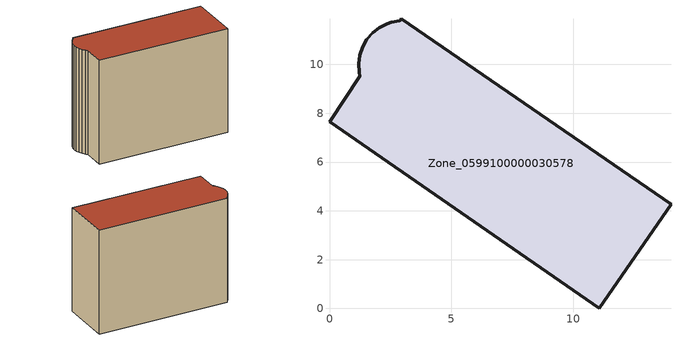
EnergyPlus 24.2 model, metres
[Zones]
Zone_0599100000030578
 floor ground (C_G): 1.19,10.04 1.24,10.39 1.36,10.72 1.53,11.03 1.77,11.29 2.05,11.51 2.36,11.67 2.53,11.73 2.88,11.79 2.94,11.88 14,4.28 11.06,0 0,7.66 1.25,9.51 1.21,9.68 z0
 wall outside (C_F): 0,7.66 11.06,0 14,4.28 2.94,11.88 2.88,11.79 2.53,11.73 2.36,11.67 2.05,11.51 1.77,11.29 1.53,11.03 1.36,10.72 1.24,10.39 1.19,10.04 1.21,9.68 1.25,9.51 0,7.66 z0:10.72
 roof outside (C_R): 1.19,10.04 1.21,9.68 1.25,9.51 0,7.66 11.06,0 14,4.28 2.94,11.88 2.88,11.79 2.53,11.73 2.36,11.67 2.05,11.51 1.77,11.29 1.53,11.03 1.36,10.72 1.24,10.39 z10.72
[BUILDING]
Pand.0599100000030578: North Axis=0; Terrain=City; Loads Convergence Tolerance Value=0.04; Temperature Convergence Tolerance Value=0.4; Solar Distribution=FullExterior; Maximum Number of Warmup Days=25; Minimum Number of Warmup Days=1
[Site:Location]
Rotterdam.The.Hague.AP_ZH_NLD Design_Conditions: Latitude=51.96; Longitude=4.45; Time Zone=1; Elevation=-4.5
[SITE:GROUNDTEMPERATURE:BUILDINGSURFACE]
18, 18, 18, 18, 18, 18, 18, 18, 18, 18, 18, 18
[MATERIAL] Thermal Absorptance=0.9; Solar Absorptance=0.7; Visible Absorptance=0.7
Name | Roughness | Thickness | Conductivity | Density | Specific Heat
G.TI.1946 | MediumSmooth | 0.15 | 1 | 540 | 1210
F.TI.1946 | Rough | 0.3 | 0.857143 | 1920 | 840
R.TI.1946 | MediumRough | 0.2 | 0.1 | 1500 | 1000
[CONSTRUCTION]
C_G: G.TI.1946
C_F: F.TI.1946
C_R: R.TI.1946
[ZONE]
Zone_0599100000030578: Type=1; Multiplier=1; Ceiling Height=Autocalculate; Volume=Autocalculate; Floor Area=autocalculate; Part of Total Floor Area=Yes
[ZONEINFILTRATION:DESIGNFLOWRATE]
Infil_Zone_0599100000030578: Zone or ZoneList or Space or SpaceList=Zone_0599100000030578; Schedule=AlwaysOn; Design Flow Rate Calculation Method=Flow/Area; Flow Rate per Floor Area=0.003; Constant Term Coefficient=1; Temperature Term Coefficient=0; Velocity Term Coefficient=0; Velocity Squared Term Coefficient=0
[HVACTEMPLATE:ZONE:IDEALLOADSAIRSYSTEM]
Zone_0599100000030578: Maximum Heating Supply Air Temperature=50; Minimum Cooling Supply Air Temperature=13; Maximum Heating Supply Air Humidity Ratio=0.0156; Minimum Cooling Supply Air Humidity Ratio=0.0077; Heating Limit=NoLimit; Cooling Limit=NoLimit; Dehumidification Control Type=ConstantSensibleHeatRatio; Cooling Sensible Heat Ratio=0.7; Dehumidification Setpoint=60; Humidification Control Type=None; Humidification Setpoint=30; Outdoor Air Method=None; Outdoor Air Flow Rate per Person=0.00944; Outdoor Air Flow Rate per Zone Floor Area=0; Outdoor Air Flow Rate per Zone=0; Demand Controlled Ventilation Type=None; Outdoor Air Economizer Type=NoEconomizer; Heat Recovery Type=None; Sensible Heat Recovery Effectiveness=0.7; Latent Heat Recovery Effectiveness=0.65
[ZONECONTROL:THERMOSTAT]
ThermostatControl_Zone_0599100000030578: Zone or ZoneList=Zone_0599100000030578; Control Type Schedule=DualSetpointControlType; Control 1=Thermostat_Zone_0599100000030578; Temperature Difference Between Cutout And Setpoint=0
[THERMOSTATSETPOINT:DUALSETPOINT]
Thermostat_Zone_0599100000030578: Heating Setpoint Temperature Schedule=HeatingSetpoint_Zone_0599100000030578; Cooling Setpoint Temperature Schedule=CoolingSetpoint_Zone_0599100000030578
[SCHEDULE:COMPACT]
HeatingSetpoint_Zone_0599100000030578: Through: 12/31, For: AllDays, Until: 24:00, 21
CoolingSetpoint_Zone_0599100000030578: Through: 12/31, For: AllDays, Until: 24:00, 24
DualSetpointControlType: Through: 12/31, For: AllDays, Until: 24:00, 4
AlwaysOn: Through: 12/31, For: AllDays, Until: 24:00, 1
